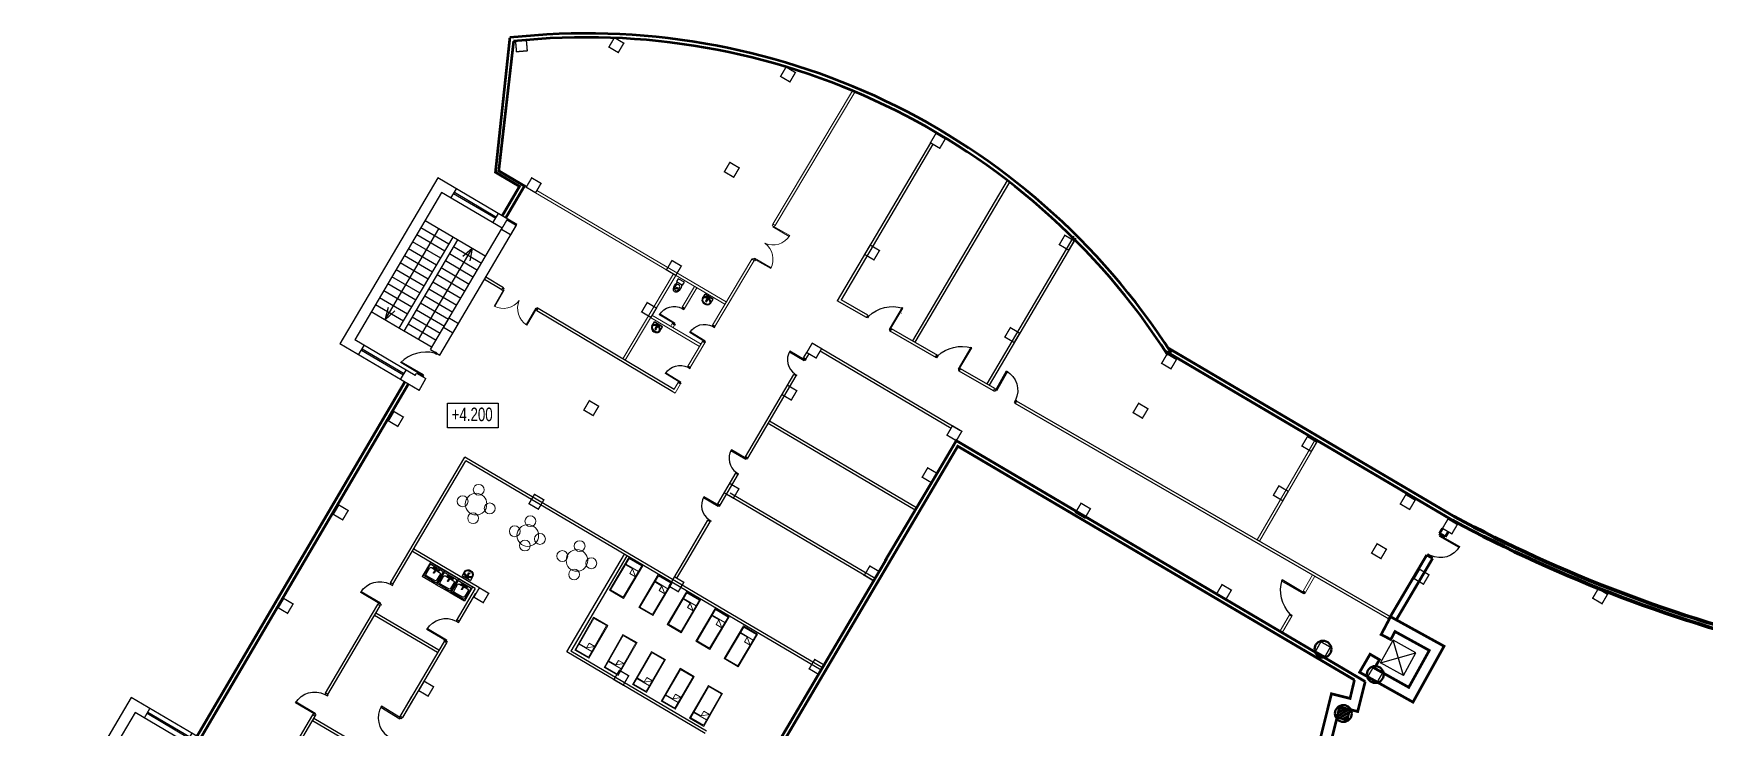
# Model space of a CAD drawing. Header units: millimetres. Extents: x 72758 to 367830, y 150032 to 293149.
# Drawn here: x 222700 to 284293, y 206091 to 231685 of the extents above; entities that cross this region are included whole.
import ezdxf

# ---------------------------------------------------------------- set-up
doc = ezdxf.new("R2010")
doc.units = ezdxf.units.MM
for name, color, linetype in [('4', 34, 'Continuous'), ('5', 150, 'Continuous'), ('columns', 192, 'Continuous')]:
    doc.layers.add(name, color=color, linetype=linetype)
doc.styles.get("Standard").update_dxf_attribs({"font": 'Arial.ttf'})

# ---------------------------------------------------------------- blocks, each defined once
blk = doc.blocks.new('Z$W@#52')
at = {"layer": 'columns', "lineweight": 0, "ltscale": 2000, "const_width": 50}
blk.add_lwpolyline([(22, 237), (225, 582), (569, 379), (366, 34), (22, 237)], dxfattribs=at)
blk = doc.blocks.new('Z$W@#1548')
at = {"layer": '5', "linetype": 'Continuous', "ltscale": 2500}
blk.add_line((456, 500), (456, 0), dxfattribs=at)
for points in [[(192, 500), (456, 500)], [(192, 500), (456, 500)], [(192, 0), (456, 0)], [(434, 273), (238, 273)], [(238, 273), (238, 227)], [(238, 227), (434, 227)], [(434, 227), (434, 273)], [(456, 0), (456, 500)]]:
    blk.add_lwpolyline(points, dxfattribs=at)
for centre, radius in [((177, 250), 40.8), ((177, 250), 30.8), ((378, 321), 36.4), ((378, 180), 36.4)]:
    blk.add_circle(centre, radius, dxfattribs=at)
at = {"layer": '5', "linetype": 'Continuous', "ltscale": 2500, "extrusion": (0, 0, -1)}
for major_axis, ratio, start_param, end_param in [((0, 250), 0.776082, 2.002073, 7.419321), ((0, 216), 0.666135, 1.67642, 7.745564), ((0, 250), 0.776082, 1.432507, 1.477018), ((0, 250), 0.776082, 1.662161, 1.705705)]:
    blk.add_ellipse((192, 250), major_axis=major_axis, ratio=ratio, start_param=start_param, end_param=end_param, dxfattribs=at)
blk = doc.blocks.new('Z$W@#11946')
at = {"layer": '4', "lineweight": 0, "ltscale": 1000}
for p, q in [((700, 1450), (0, 1450)), ((700, 1420), (0, 1420)), ((700, 1420), (700, 1450)), ((700, 80), (0, 80)), ((700, 50), (0, 50)), ((700, 80), (700, 50))]:
    blk.add_line(p, q, dxfattribs=at)
for points in [[(750, 1450), (750, 1500), (650, 1500), (650, 1450)], [(750, 50), (750, 0), (650, 0), (650, 50)]]:
    blk.add_lwpolyline(points, close=True, dxfattribs=at)
for centre, start, end in [((729, 1475), 181.98687, 263.77094), ((729, 25), 96.22906, 178.01313)]:
    blk.add_arc(centre, 730, start, end, dxfattribs=at)
blk = doc.blocks.new('A$C132F51F1')
at = {"layer": '4', "linetype": 'Continuous'}
for points in [[(810, 860), (0, 860), (0, 820), (810, 820)], [(760, 910), (760, 860), (860, 860), (860, 910)], [(760, 0), (760, 50), (860, 50), (860, 0)]]:
    blk.add_lwpolyline(points, close=True, dxfattribs=at)
blk.add_arc((810, 860), 810, 180, 266.46097, dxfattribs=at)
blk = doc.blocks.new('Z$W@#21000')
at = {"layer": '4', "lineweight": 0, "ltscale": 2000}
for p, q in [((0, 0), (0, 1400)), ((0, 1400), (600, 1400)), ((30, 1370), (570, 1370)), ((30, 30), (30, 1370)), ((570, 1370), (570, 30)), ((600, 1400), (600, 0)), ((30, 1132), (570, 1132)), ((30, 1107), (329, 1107)), ((329, 1107), (570, 912)), ((329, 1107), (329, 912)), ((570, 912), (329, 912)), ((600, 0), (0, 0)), ((570, 30), (30, 30))]:
    blk.add_line(p, q, dxfattribs=at)
blk = doc.blocks.new('МОЙКА_2')
at = {"linetype": 'Continuous'}
blk.add_hatch(color=255, dxfattribs=at).paths.add_polyline_path([(9, -136, 0.117262), (15, -130), (74, -130, 0.255819), (94, -150), (106, -147, 0.295659), (130, -126), (127, -114, 0.295659), (106, -90), (94, -93, 0.252274), (74, -110), (15, -110, 0.534522), (-15, -110), (-74, -110, 0.255819), (-94, -90), (-106, -93, 0.295659), (-130, -114), (-127, -126, 0.295659), (-106, -150), (-94, -147, 0.252274), (-74, -130), (-15, -130, 0.117262), (-9, -136), (-9, -265), (-11, -268), (-11, -272), (-9, -275), (-7, -278), (-4, -280), (0, -281), (4, -280), (7, -278), (9, -275), (11, -272), (11, -268), (9, -264)], flags=0)
at = {"color": 104, "linetype": 'Continuous'}
for p, q in [((-300, 0), (300, 0)), ((-300, 0), (-300, -600)), ((300, 0), (300, -600)), ((-300, -600), (300, -600)), ((-275, -100), (-275, -500)), ((225, -50), (-225, -50)), ((-225, -200), (-225, -450)), ((-225, -550), (225, -550)), ((175, -150), (-175, -150)), ((-175, -500), (175, -500)), ((-130, -126), (-130, -114)), ((-126, -114), (-130, -114)), ((-126, -126), (-130, -126)), ((-126, -126), (-126, -114)), ((-107, -115), (-122, -114)), ((-122, -114), (-122, -126)), ((-107, -125), (-122, -126)), ((-108, -119), (-107, -116)), ((-108, -121), (-108, -119)), ((-107, -124), (-108, -121)), ((-107, -116), (-105, -113)), ((-105, -127), (-107, -124)), ((-94, -90), (-106, -90)), ((-106, -94), (-106, -90)), ((-94, -94), (-106, -94)), ((-106, -98), (-94, -98)), ((-105, -113), (-106, -98)), ((-105, -127), (-106, -142)), ((-94, -142), (-106, -142)), ((-106, -146), (-94, -146)), ((-106, -146), (-106, -150)), ((-106, -150), (-94, -150)), ((-105, -113), (-103, -112)), ((-103, -128), (-105, -127)), ((-103, -112), (-100, -112)), ((-100, -128), (-103, -128)), ((-100, -112), (-97, -112)), ((-97, -128), (-100, -128)), ((-97, -112), (-95, -113)), ((-95, -127), (-97, -128)), ((-95, -113), (-94, -98)), ((-95, -113), (-93, -116)), ((-93, -124), (-95, -127)), ((-95, -127), (-94, -142)), ((-94, -94), (-94, -90)), ((-94, -146), (-94, -150)), ((-93, -115), (-78, -114)), ((-93, -116), (-92, -119)), ((-92, -121), (-93, -124)), ((-93, -125), (-78, -126)), ((-92, -119), (-92, -121)), ((-78, -126), (-78, -114)), ((-74, -110), (-15, -110)), ((-74, -114), (-70, -114)), ((-74, -114), (-74, -126)), ((-74, -126), (-70, -126)), ((-74, -130), (-15, -130)), ((-70, -114), (-70, -126)), ((-9, -265), (-11, -268)), ((-11, -268), (-11, -272)), ((-11, -272), (-9, -275)), ((-8, -116), (-9, -118)), ((-9, -118), (-9, -264)), ((-9, -275), (-7, -278)), ((-6, -113), (-8, -116)), ((-7, -278), (-4, -280)), ((-3, -112), (-6, -113)), ((-4, -280), (0, -281)), ((0, -111), (-3, -112)), ((3, -112), (0, -111)), ((0, -281), (4, -280)), ((6, -113), (3, -112)), ((4, -280), (7, -278)), ((8, -116), (6, -113)), ((7, -278), (9, -275)), ((9, -118), (8, -116)), ((9, -264), (9, -118)), ((11, -268), (9, -265)), ((9, -275), (11, -272)), ((11, -272), (11, -268)), ((15, -110), (74, -110)), ((15, -130), (74, -130)), ((70, -114), (70, -126)), ((74, -114), (70, -114)), ((74, -126), (70, -126)), ((74, -114), (74, -126)), ((93, -115), (78, -114)), ((78, -126), (78, -114)), ((93, -125), (78, -126)), ((93, -116), (92, -119)), ((92, -119), (92, -121)), ((92, -121), (93, -124)), ((95, -113), (93, -116)), ((93, -124), (95, -127)), ((94, -90), (106, -90)), ((94, -94), (94, -90)), ((94, -94), (106, -94)), ((106, -98), (94, -98)), ((95, -113), (94, -98)), ((95, -127), (94, -142)), ((94, -142), (106, -142)), ((106, -146), (94, -146)), ((94, -146), (94, -150)), ((106, -150), (94, -150)), ((97, -112), (95, -113)), ((95, -127), (97, -128)), ((100, -112), (97, -112)), ((97, -128), (100, -128)), ((103, -112), (100, -112)), ((100, -128), (103, -128)), ((105, -113), (103, -112)), ((103, -128), (105, -127)), ((105, -113), (106, -98)), ((107, -116), (105, -113)), ((105, -127), (107, -124)), ((105, -127), (106, -142)), ((106, -94), (106, -90)), ((106, -146), (106, -150)), ((107, -115), (122, -114)), ((108, -119), (107, -116)), ((107, -124), (108, -121)), ((107, -125), (122, -126)), ((108, -121), (108, -119)), ((122, -114), (122, -126)), ((126, -114), (130, -114)), ((126, -126), (126, -114)), ((126, -126), (130, -126)), ((130, -126), (130, -114)), ((225, -450), (225, -200)), ((275, -500), (275, -100))]:
    blk.add_line(p, q, dxfattribs=at)
blk.add_circle((0, -120), 0.18, dxfattribs=at)
for centre, radius, start, end in [((-225, -100), 50, 90, 180), ((-225, -500), 50, 180, 270), ((-175, -200), 50, 90, 180), ((-175, -450), 50, 180, 270), ((-100, -120), 28, 102.44004, 167.55996), ((-100, -120), 28, 192.44004, 257.55996), ((-100, -120), 28, 12.44004, 77.55996), ((-100, -120), 28, 282.44004, 347.55996), ((0, -120), 18, 299.4987, 240.5013), ((100, -120), 28, 102.44004, 167.55996), ((100, -120), 28, 192.44004, 257.55996), ((100, -120), 28, 12.44004, 77.55996), ((100, -120), 28, 282.44004, 347.55996), ((175, -200), 50, 0, 90), ((175, -450), 50, 270, 360), ((225, -100), 50, 0, 90), ((225, -500), 50, 270, 360)]:
    blk.add_arc(centre, radius, start, end, dxfattribs=at)
blk = doc.blocks.new('Z$W@#11163')
at = {"layer": '4', "linetype": 'Continuous'}
for points in [[(39, 39), (39, 971), (70, 971), (70, 39)], [(0, 78), (39, 78), (39, 0), (0, 0)], [(1010, 78), (971, 78), (971, 0), (1010, 0)]]:
    blk.add_lwpolyline(points, close=True, dxfattribs=at)
blk.add_arc((-276, -289), 1298, 16.40182, 75.97331, dxfattribs=at)
blk = doc.blocks.new('Z$W@#26322')
at = {"layer": '5', "ltscale": 2000}
for p, q in [((3605, 7837), (0, 1720)), ((6524, 6117), (3605, 7837)), ((4091, 7086), (4294, 7431)), ((3747, 7289), (548, 1862)), ((5976, 5975), (3747, 7289)), ((4193, 7258), (5744, 6344)), ((4218, 7301), (5769, 6387)), ((5377, 4935), (3137, 6255)), ((5642, 6172), (5845, 6517)), ((1667, 2595), (3647, 5955)), ((2191, 2286), (4171, 5646)), ((2363, 2185), (4343, 5544)), ((3866, 5129), (2833, 5738)), ((4019, 5388), (2985, 5997)), ((5932, 5900), (5976, 5975)), ((5932, 5900), (6277, 5697)), ((6277, 5697), (6524, 6117)), ((3409, 4354), (2376, 4963)), ((3562, 4612), (2528, 5222)), ((3714, 4871), (2680, 5480)), ((2777, 548), (5419, 5030)), ((2898, 1869), (4879, 5229)), ((5073, 4418), (4039, 5028)), ((5225, 4677), (4191, 5286)), ((4879, 5229), (4529, 4932)), ((4879, 5229), (4788, 4780)), ((5419, 5030), (5764, 4827)), ((3105, 3837), (2071, 4446)), ((3257, 4095), (2223, 4705)), ((2919, 0), (5764, 4827)), ((4768, 3901), (3734, 4511)), ((4920, 4160), (3886, 4769)), ((2800, 3320), (1766, 3929)), ((2952, 3578), (1919, 4188)), ((4311, 3126), (3277, 3735)), ((4463, 3384), (3429, 3994)), ((4616, 3643), (3582, 4252)), ((2343, 2545), (1309, 3154)), ((2495, 2803), (1462, 3412)), ((2648, 3062), (1614, 3671)), ((4006, 2609), (2972, 3218)), ((4159, 2868), (3125, 3477)), ((2407, 2159), (1157, 2896)), ((1667, 2595), (1786, 3072)), ((1667, 2595), (2026, 2931)), ((3702, 2092), (2668, 2702)), ((3854, 2351), (2820, 2960)), ((2777, 548), (548, 1862)), ((3397, 1575), (2363, 2185)), ((3549, 1834), (2515, 2443)), ((2919, 0), (0, 1720)), ((689, 1314), (892, 1659)), ((791, 1486), (2341, 572)), ((816, 1529), (2367, 615)), ((2240, 400), (2443, 745))]:
    blk.add_line(p, q, dxfattribs=at)
at = {"layer": '4', "color": 1, "lineweight": 0, "ltscale": 2000, "xscale": -0.9999999999999998, "rotation": 59.48399999848994}
blk.add_blockref('Z$W@#11163', (6166, 5762), dxfattribs=at)
blk = doc.blocks.new('санузел')
at = {"layer": '5', "linetype": 'Continuous', "ltscale": 2500}
for p, q in [((-25665, 14506), (-26034, 14506)), ((-26034, 14506), (-26034, 14328)), ((-26034, 14328), (-25665, 14328)), ((-25665, 14328), (-25665, 14506))]:
    blk.add_line(p, q, dxfattribs=at)
blk.add_circle((-25849, 14800), 45.2, dxfattribs=at)
at = {"layer": '5', "linetype": 'Continuous', "ltscale": 2500, "extrusion": (0, 0, -1)}
blk.add_ellipse((-25849, 14736), major_axis=(0, 294), ratio=0.614894, start_param=3.813012, end_param=8.753358, dxfattribs=at)
blk.add_ellipse((-25849, 14768), major_axis=(0, -175), ratio=0.710972, dxfattribs=at)

msp = doc.modelspace()

# ---------------------------------------------------------------- hatches: boundary and pattern name
at = {"lineweight": 40, "ltscale": 2000}
h = msp.add_hatch(dxfattribs=at)
h.set_pattern_fill('ANSI31', color=0, scale=800, angle=346.02004, style=0)
h.set_pattern_definition([(31.02004, (99250.47, 580744.1), (-51.533787, 85.69871), [])])
h.paths.add_polyline_path([(270980, 206610), (271174, 206562), (271222, 206756), (270834, 206852), (270786, 206658)])
h.paths.add_polyline_path([(270737, 206464), (270931, 206416), (270980, 206610), (270786, 206658)])
h.paths.add_polyline_path([(270931, 206416), (271125, 206368), (271174, 206562), (270980, 206610)])
h = msp.add_hatch(dxfattribs=at)
h.set_pattern_fill('ANSI31', color=0, scale=800, angle=346.02004, style=0)
h.set_pattern_definition([(31.02004, (99250.42, 580744.07), (-51.533787, 85.69871), [])])
h.paths.add_polyline_path([(270980, 206610), (271174, 206562), (271222, 206756), (270834, 206852), (270786, 206658)])
h.paths.add_polyline_path([(270737, 206464), (270931, 206416), (270980, 206610), (270786, 206658)])
h.paths.add_polyline_path([(270931, 206416), (271125, 206368), (271174, 206562), (270980, 206610)])

# ---------------------------------------------------------------- linework, layer by layer
at = {"color": 0, "lineweight": 0, "ltscale": 2000}
for p, q in [((249949, 224649), (252891, 229571)), ((250035, 224598), (252977, 229520)), ((241208, 225811), (248186, 221698)), ((241258, 225897), (248237, 221784)), ((247729, 220934), (249180, 223361)), ((247815, 220883), (249266, 223310)), ((249266, 223310), (248265, 221636)), ((239328, 222621), (239969, 222238)), ((239379, 222707), (240020, 222323)), ((246291, 222816), (244424, 219692)), ((246376, 222764), (244509, 219640)), ((247063, 222354), (246609, 221594)), ((247149, 222303), (246695, 221543)), ((241257, 221468), (246347, 218426)), ((241308, 221554), (246312, 218563)), ((245446, 221207), (247255, 220141)), ((245497, 221293), (247306, 220227)), ((254690, 221365), (254681, 221370)), ((246245, 220984), (246187, 220887)), ((246331, 220933), (246273, 220836)), ((246825, 219421), (247365, 220325)), ((246910, 219369), (247451, 220274)), ((246312, 218563), (246460, 218811)), ((246347, 218426), (246546, 218760)), ((267805, 213011), (269952, 216730)), ((267892, 212961), (270038, 216679)), ((269499, 211119), (269845, 211718)), ((269586, 211069), (269932, 211668)), ((268654, 209655), (268994, 210244)), ((268741, 209605), (269081, 210194))]:
    msp.add_line(p, q, dxfattribs=at)
at = {"color": 0, "linetype": 'Continuous', "ltscale": 2000}
for p, q in [((255760, 227655), (252327, 221831)), ((255846, 227604), (252465, 221867)), ((258590, 226268), (255099, 220346)), ((258670, 226206), (255186, 220296)), ((250035, 224598), (249949, 224649)), ((261044, 224212), (257835, 218767)), ((261118, 224140), (257920, 218715)), ((249266, 223310), (249180, 223361)), ((239328, 222621), (239969, 222238)), ((239379, 222707), (240020, 222323)), ((239964, 222230), (240020, 222323)), ((253407, 221208), (252327, 221831)), ((253457, 221294), (252465, 221867)), ((241257, 221468), (241308, 221554)), ((241257, 221468), (241308, 221554)), ((241257, 221468), (246261, 218477)), ((241308, 221554), (246312, 218563)), ((246698, 221541), (246609, 221594)), ((253411, 221216), (253457, 221294)), ((246330, 220934), (246245, 220984)), ((247815, 220883), (247729, 220934)), ((254281, 220703), (254331, 220789)), ((255984, 219720), (254281, 220703)), ((256034, 219807), (254331, 220789)), ((247451, 220274), (247365, 220325)), ((246910, 219369), (246825, 219421)), ((256028, 219795), (255984, 219720)), ((256823, 219236), (256873, 219322)), ((258137, 218592), (256873, 219322)), ((246546, 218760), (246460, 218811)), ((258088, 218506), (256823, 219236)), ((258088, 218506), (258138, 218594)), ((272667, 210090), (258887, 218044)), ((258890, 218049), (258941, 218138)), ((272717, 210176), (258937, 218131)), ((249029, 216025), (248941, 216077)), ((248662, 215418), (248581, 215465)), ((248682, 215451), (248601, 215499)), ((248009, 214293), (247921, 214345)), ((247648, 213682), (247561, 213733)), ((274634, 213437), (274524, 213251)), ((235952, 211379), (235866, 211430)), ((269499, 211119), (269586, 211069)), ((235483, 210584), (235397, 210635)), ((268994, 210244), (269081, 210194)), ((233552, 207308), (233466, 207358)), ((232998, 206561), (233083, 206511)), ((271509, 206684), (270834, 206852))]:
    msp.add_line(p, q, dxfattribs=at)
at = {"color": 0, "ltscale": 2000}
for p, q in [((237601, 226362), (233995, 220246)), ((240519, 224642), (237601, 226362)), ((237742, 225814), (234543, 220387)), ((239972, 224500), (237742, 225814)), ((238087, 225611), (238290, 225956)), ((238188, 225784), (239739, 224870)), ((238214, 225827), (239764, 224913)), ((239637, 224697), (239841, 225042)), ((235662, 221121), (237643, 224480)), ((237862, 223654), (236828, 224264)), ((238014, 223913), (236981, 224522)), ((239373, 223460), (237133, 224781)), ((237337, 220031), (239950, 224463)), ((237682, 219828), (240396, 224432)), ((239927, 224426), (239972, 224500)), ((240272, 224222), (240519, 224642)), ((236186, 220812), (238167, 224171)), ((236359, 220710), (238339, 224070)), ((237557, 223138), (236524, 223747)), ((237710, 223396), (236676, 224005)), ((236894, 220395), (238874, 223754)), ((239220, 223202), (238187, 223811)), ((238874, 223754), (238525, 223458)), ((238874, 223754), (238783, 223305)), ((237100, 222362), (236067, 222972)), ((237253, 222621), (236219, 223230)), ((237405, 222879), (236371, 223488)), ((238763, 222427), (237730, 223036)), ((238916, 222685), (237882, 223294)), ((239068, 222944), (238034, 223553)), ((236796, 221845), (235762, 222455)), ((236948, 222104), (235914, 222713)), ((238459, 221910), (237425, 222519)), ((238611, 222168), (237577, 222778)), ((236491, 221328), (235457, 221938)), ((236643, 221587), (235610, 222196)), ((238002, 221134), (236968, 221744)), ((238154, 221393), (237120, 222002)), ((238306, 221651), (237273, 222261)), ((236403, 220684), (235153, 221421)), ((236339, 221070), (235305, 221679)), ((235662, 221121), (235782, 221597)), ((235662, 221121), (236021, 221456)), ((237697, 220618), (236663, 221227)), ((237849, 220876), (236816, 221485)), ((237392, 220101), (236359, 220710)), ((237545, 220359), (236511, 220968)), ((236914, 218525), (233995, 220246)), ((236773, 219073), (234543, 220387)), ((234685, 219839), (234888, 220184)), ((234786, 220012), (236337, 219098)), ((234812, 220055), (236362, 219141)), ((237337, 220031), (237682, 219828)), ((251085, 219719), (251201, 219920)), ((251201, 219920), (251203, 219919)), ((251252, 220006), (251254, 220005)), ((251698, 219976), (256523, 217132)), ((251749, 220062), (256842, 217060)), ((251175, 219665), (251085, 219719)), ((251172, 219669), (251288, 219870)), ((236235, 218925), (236438, 219270)), ((236773, 219073), (236825, 219161)), ((236825, 219161), (237169, 218958)), ((236914, 218525), (237169, 218958)), ((248941, 216077), (250725, 219107)), ((249029, 216025), (250815, 219054)), ((250815, 219054), (250725, 219107)), ((255201, 214109), (249783, 217303)), ((255252, 214195), (249834, 217389)), ((235866, 211430), (238598, 216066)), ((235952, 211379), (238634, 215929)), ((251779, 208297), (238598, 216066)), ((251728, 208211), (238634, 215929)), ((251728, 208211), (238636, 215927)), ((251728, 208211), (238636, 215927)), ((247921, 214345), (248601, 215499)), ((248009, 214293), (248689, 215447)), ((253669, 211501), (248331, 214648)), ((253719, 211588), (248381, 214734)), ((246696, 212265), (247561, 213733)), ((246783, 212214), (247648, 213682)), ((238985, 211218), (236667, 212584)), ((239122, 211254), (236718, 212671)), ((242364, 208878), (244486, 212479)), ((244573, 212428), (242501, 208914)), ((246271, 211542), (246697, 212265)), ((246418, 211595), (246783, 212214)), ((238985, 211218), (238280, 210023)), ((238997, 211043), (238366, 209973)), ((235003, 209967), (235397, 210635)), ((235090, 209916), (235483, 210584)), ((237591, 208854), (235273, 210220)), ((237642, 208940), (235324, 210306)), ((238308, 210071), (238395, 210021)), ((233466, 207358), (235003, 209967)), ((233552, 207308), (235090, 209916)), ((237838, 209270), (236203, 206502)), ((237924, 209221), (236299, 206465)), ((247458, 205876), (242364, 208878)), ((247508, 205962), (242501, 208914)), ((272352, 208475), (273656, 208852)), ((273193, 208011), (272816, 209315)), ((273656, 208852), (272816, 209315)), ((273193, 208011), (273656, 208852)), ((273193, 208011), (272352, 208475)), ((271227, 207166), (271388, 207847)), ((271522, 206681), (271784, 207788)), ((236636, 207233), (236213, 206516)), ((236694, 207136), (236299, 206465)), ((270542, 207337), (261939, 172838)), ((271227, 207166), (270542, 207337)), ((232174, 205166), (232997, 206562)), ((232260, 205115), (233084, 206513)), ((246080, 198627), (232988, 206343)), ((232998, 206561), (233085, 206512)), ((246130, 198713), (233036, 206431)), ((236299, 206465), (236213, 206516)), ((271522, 206681), (270816, 206857))]:
    msp.add_line(p, q, dxfattribs=at)
for points in [[(239979, 224960, 100, 100, 0), (240615, 226044, 100, 100, 0), (239729, 226567, 100, 100, 0), (240261, 231529, 0, 0, 0)], [(240400, 231399, 100, 100, 0), (239851, 226618, 100, 100, 0), (240798, 226060, 100, 100, 0), (240109, 224884, 0, 0, 0)], [(264411, 219978, 100, 100, 0), (275030, 213719, 0, 0, 0)], [(264517, 220089, 100, 100, 0), (275105, 213849, 0, 0, 0)], [(236389, 218835, 100, 100, 0), (228730, 205771, 0, 0, 0)], [(236518, 218759, 100, 100, 0), (228859, 205695, 0, 0, 0)], [(249253, 203715, 100, 100, 0), (254330, 212329, 100, 100, 0), (254330, 212329, 100, 100, 0), (255854, 214914, 100, 100, 0), (255854, 214914, 100, 100, 0), (256768, 216465, 100, 100, 0), (271388, 207847, 100, 100, 0)], [(255801, 215119, 100, 100, 0), (256715, 216670, 100, 100, 0), (271785, 207787, 0, 0, 0)], [(255801, 215120, 100, 100, 0), (255801, 215120, 100, 100, 0), (254114, 212284, 100, 100, 0), (254125, 212277, 100, 100, 0), (250875, 206763, 0, 0, 0)]]:
    msp.add_lwpolyline(points, format="xyseb", dxfattribs=at)
at = {"color": 0, "linetype": 'Continuous', "ltscale": 2000}
msp.add_lwpolyline([(237956, 218048), (239830, 218048), (239830, 217146), (237956, 217146)], close=True, dxfattribs=at)
for points in [[(274524, 213251, 100, 100, 0), (274634, 213437, 0, 0, 0)], [(274739, 213124, 100, 100, 0), (274524, 213251, 100, 100, 0)], [(274739, 213124, 100, 100, 0), (274849, 213310, 0, 0, 0)], [(272641, 210066, 100, 100, 0), (274055, 212457, 0, 0, 0)], [(274270, 212330, 100, 100, 0), (274053, 212458, 100, 100, 0)], [(272930, 210063, 100, 100, 0), (274270, 212330, 0, 0, 0)]]:
    msp.add_lwpolyline(points, format="xyseb", dxfattribs=at)
at = {"color": 0, "lineweight": 0, "ltscale": 2000}
msp.add_lwpolyline([(271963, 208796, 100, 100, 0), (272309, 208596, 100, 100, 0), (272127, 208282, 100, 100, 0), (273391, 207574, 100, 100, 0), (274147, 208936, 100, 100, 0), (272883, 209632, 100, 100, 0), (272727, 209337, 100, 100, 0), (272373, 209522, 100, 100, 0), (272719, 210179, 100, 100, 0), (274691, 209092, 100, 100, 0), (273546, 207029, 100, 100, 0), (271578, 208131, 100, 100, 0), (271963, 208796, 0, 0, 0)], format="xyseb", dxfattribs=at)
at = {"color": 0, "ltscale": 2000}
msp.add_lwpolyline([(272352, 208475), (272816, 209315)], dxfattribs=at)
at = {"color": 0, "linetype": 'Continuous', "ltscale": 2000, "const_width": 100}
for points in [[(271388, 207847), (271227, 207166), (270542, 207337), (261939, 172838)], [(262327, 172741), (270844, 206850), (271509, 206684), (271785, 207787)]]:
    msp.add_lwpolyline(points, dxfattribs=at)
at = {"color": 0, "ltscale": 2000, "const_width": 100}
msp.add_lwpolyline([(250875, 206763), (248394, 202554)], dxfattribs=at)
at = {"color": 0, "lineweight": 40, "ltscale": 2000}
msp.add_lwpolyline([(271125, 206368), (270737, 206464), (270834, 206852), (271222, 206756)], close=True, dxfattribs=at)
msp.add_lwpolyline([(271125, 206368), (270737, 206464), (270834, 206852), (271222, 206756)], close=True, dxfattribs=at)
at = {"color": 0, "lineweight": 0, "ltscale": 2000}
for centre, radius in [((239111, 214857), 200), ((238520, 214435), 200), ((239013, 214330), 400), ((239518, 214174), 200), ((238907, 213812), 200), ((241017, 213701), 200), ((240441, 213330), 200), ((240918, 213173), 400), ((241368, 213046), 200), ((240814, 212804), 200), ((242192, 212416), 200), ((242734, 212255), 400), ((242832, 212782), 200), ((242628, 211737), 200), ((243261, 212148), 200)]:
    msp.add_circle(centre, radius, dxfattribs=at)
at = {"color": 0, "lineweight": 40, "ltscale": 2000}
for centre in [(270228, 208982), (272157, 208047), (270980, 206610)]:
    msp.add_circle(centre, 310, dxfattribs=at)
at = {"color": 0, "lineweight": 50, "ltscale": 2000}
for centre, radius, start, end in [((243084, 206079), 25606, 32.68668, 96.32825), ((243074, 206071), 25468, 32.69219, 96.02691)]:
    msp.add_arc(centre, radius, start, end, dxfattribs=at)
at = {"color": 0, "linetype": 'Continuous', "lineweight": 70, "ltscale": 2000}
for centre, radius, start, end in [((299735, 259795), 52280, 241.76564, 256.75616), ((299730, 259775), 52110, 241.74291, 256.54736)]:
    msp.add_arc(centre, radius, start, end, dxfattribs=at)

# ---------------------------------------------------------------- block references
at = {"color": 92, "lineweight": 0, "ltscale": 2000, "rotation": 35.45526585604057}
msp.add_blockref('Z$W@#52', (240624, 230804), dxfattribs=at)
at = {"color": 92, "lineweight": 0, "ltscale": 2000}
msp.add_blockref('Z$W@#52', (243889, 230946), dxfattribs=at)
at = {"color": 0, "lineweight": 0, "ltscale": 2000}
for p in [(250215, 229863), (255739, 227417), (248144, 226348), (240841, 225777), (239927, 224226), (260489, 223661), (253313, 223301), (246010, 222730), (245096, 221179), (237795, 220608), (237795, 220608), (258481, 220255), (251180, 219683), (264260, 219284), (250265, 218133), (242964, 217561), (263209, 217466), (235764, 217162), (235764, 217162), (256349, 216636), (269430, 216237), (255435, 215086), (248133, 214514), (268379, 214421), (240943, 214109), (261087, 213781), (261087, 213781), (273057, 214099), (233732, 213716), (274612, 213200), (271998, 212288), (253302, 211467), (273566, 211345), (238912, 210663), (246102, 211068), (266283, 210781), (266283, 210781), (266283, 210781), (231701, 210270), (280147, 210625), (244071, 207622), (251271, 208021), (271862, 207739), (236880, 207217)]:
    msp.add_blockref('Z$W@#52', p, dxfattribs=at)
at = {"color": 0, "ltscale": 1000}
for p, rotation in [((250598, 224272), 149.9712061075734), ((240931, 220905), 59.97120610600784)]:
    msp.add_blockref('Z$W@#11946', p, dxfattribs=dict(at, rotation=rotation))
at = {"color": 0, "xscale": 0.6999999998194177, "yscale": 0.6999999998194177, "zscale": 0.6999999998194177, "rotation": 149.8462727653846}
msp.add_blockref('санузел', (235971, 240338), dxfattribs=at)
at = {"color": 0, "linetype": 'Continuous', "ltscale": 2000}
for p, xscale, yscale, zscale, rotation in [((246124, 221888), -0.7802200000263367, 0.7802199999568984, 0.78022, 148.8181470047292), ((247244, 221228), -0.78021999992674, 0.7802199999568984, 0.78022, 148.8181470003029), ((250237, 219395), 0.7802199999909402, 0.7802199999909402, 0.7802199999909402, 329.4523155942127), ((246340, 219715), -0.7802200000263367, 0.7802199999568984, 0.78022, 148.8181470047292), ((259321, 218808), -1.014285999913307, 1.014285999932326, 1.014286, 60.39282480580273), ((248084, 215759), 0.7802199999909402, 0.7802199999909402, 0.7802199999909402, 329.4523155942127), ((247071, 214023), 0.7802199999909402, 0.7802199999909402, 0.7802199999909402, 329.4523155942127), ((274835, 212013), -1.014285999931139, 1.014285999932326, 1.014286, 330.3928248007024), ((235212, 211822), -1.014285999911087, 1.014285999932326, 1.014286, 149.1182886495277), ((237649, 210461), -1.014285999911087, 1.014285999932326, 1.014286, 149.1182886495277), ((232810, 207752), -1.014285999911087, 1.014285999932326, 1.014286, 149.1182886495277), ((235073, 206132), 1.014285999938831, 1.014285999938831, 1.014285999938831, 328.5706566628533)]:
    msp.add_blockref('A$C132F51F1', p, dxfattribs=dict(at, xscale=xscale, yscale=yscale, zscale=zscale, rotation=rotation))
at = {"color": 0, "ltscale": 1000}
for p, xscale, yscale, zscale, rotation in [((247284, 221803), -0.7000000000707742, 0.6999999999534339, 0.7, 238.0720421150249), ((245421, 220781), -0.7000000000707742, 0.6999999999534339, 0.7, 238.0720421150249), ((238658, 211965), 0.6999999999974132, 0.6999999999974132, 0.6999999999974132, 240.8959660970462)]:
    msp.add_blockref('Z$W@#1548', p, dxfattribs=dict(at, xscale=xscale, yscale=yscale, zscale=zscale, rotation=rotation))
at = {"color": 0, "lineweight": 0, "ltscale": 2000, "xscale": -1}
for name, p, rotation in [('Z$W@#11163', (254281, 220703), 329.4840082101245), ('Z$W@#11163', (256823, 219236), 329.4840082101245), ('Z$W@#11163', (269577, 211074), 59.484000002), ('Z$W@#21000', (243348, 210159), 150.1587799246), ('Z$W@#21000', (244428, 209524), 150.1587799246), ('Z$W@#21000', (245477, 208895), 150.1587799246), ('Z$W@#52', (270109, 208572), 300.0000000000039), ('Z$W@#52', (270109, 208572), 300.0000000000039), ('Z$W@#21000', (246533, 208278), 150.1587799246), ('Z$W@#21000', (247582, 207648), 150.1587799246)]:
    msp.add_blockref(name, p, dxfattribs=dict(at, rotation=rotation))
at = {"color": 0, "lineweight": 0, "ltscale": 2000}
for name, p, rotation in [('Z$W@#11163', (237059, 219023), 59.48400821007935), ('Z$W@#21000', (243932, 211159), 329.4286777672428), ('Z$W@#21000', (245013, 210524), 329.4286777672428), ('Z$W@#21000', (246062, 209895), 329.4286777672428), ('Z$W@#21000', (247118, 209278), 329.4286777672428), ('Z$W@#21000', (248157, 208633), 329.4286777672428)]:
    msp.add_blockref(name, p, dxfattribs=dict(at, rotation=rotation))
at = {"color": 0, "linetype": 'Continuous', "xscale": -1, "rotation": 329.4306936054165}
for p in [(237597, 212028), (238113, 211724), (238629, 211419)]:
    msp.add_blockref('МОЙКА_2', p, dxfattribs=at)
at = {"color": 0, "linetype": 'Continuous', "ltscale": 2000}
msp.add_blockref('Z$W@#26322', (222700, 199363), dxfattribs=at)

# ---------------------------------------------------------------- texts
at = {"color": 0, "linetype": 'Continuous', "ltscale": 500, "width": 0.7}
msp.add_text('+4.200', height=500, dxfattribs=at).set_placement((238117, 217389))

doc.saveas('drawing.dxf')
